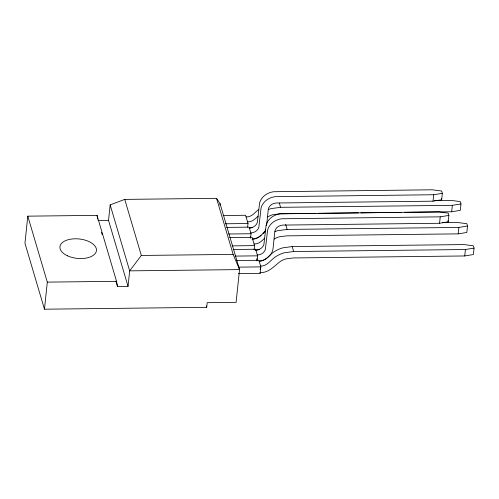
<?xml version="1.0" encoding="UTF-8"?>
<svg xmlns="http://www.w3.org/2000/svg" width="499" height="499" viewBox="0 0 499 499"><rect width="100%" height="100%" fill="white"/><g stroke="black" fill="none" stroke-linecap="round" stroke-linejoin="round"><path stroke-width="0.75" d="M117.508 286.463L116.541 281.317L97.031 215.362L27.794 216.161L24.95 243.244L44.461 309.205L206.711 307.322L207.204 302.681L236.102 302.344L239.545 269.591L220.034 203.629L216.56 198.328L124.75 199.394L110.16 204.902L108.532 220.377L128.043 286.339L117.508 286.463L115.974 281.274M44.461 309.205L47.305 282.122L27.794 216.161M128.043 286.339L129.665 270.863L110.16 204.902M219.872 205.151L220.034 203.629M247.635 227.095L248.015 223.515L245.577 215.269L223.047 215.531M250.267 237.929L250.417 236.495M250.585 238.035L251.034 233.738L249.088 227.145L226.558 227.407M254.097 249.912L254.546 245.614L252.107 237.368L229.584 237.63M256.723 260.74L256.954 258.594M257.047 260.852L257.571 255.837L255.619 249.238L233.095 249.5M260.222 269.641L260.597 266.061C267.664 266.379 271.1 258.881 276.77 256.049A24.42 20.203 -16.5 0 1 284.268 252.781L293.655 251.515L465.411 249.525L474.05 248.103L473.37 245.795L463.945 244.579L292.189 246.568L282.802 247.835A24.42 20.203 -16.5 0 0 275.311 251.097C269.635 253.935 266.198 261.432 259.131 261.114M238.41 273.583L260.16 273.333L260.84 266.884L258.887 260.285L236.358 260.547M266.603 225.529L268.281 209.524A7.653 6.331 -16.5 0 1 276.49 202.993L433.02 201.184L441.665 199.756L442.339 193.319L441.659 191.011L432.234 189.795L273.726 191.728A15.307 12.662 -16.5 0 0 259.599 202.981L257.378 222.273A7.653 6.331 -16.5 0 1 249.332 227.968M433.02 201.184L433.7 194.741L442.339 193.319M268.188 257.147A15.307 12.662 -16.5 0 0 273.059 248.39L274.818 231.623A7.653 6.331 -16.5 0 1 283.02 225.086L439.557 223.278L440.237 216.84L448.875 215.412L448.189 213.104L438.771 211.894L280.263 213.828A15.307 12.662 -16.5 0 0 266.135 225.08L263.915 244.373A7.653 6.331 -16.5 0 1 255.862 250.061M439.557 223.278L448.196 221.855L448.875 215.412M404.302 212.318L451.664 211.769L452.337 205.332L460.976 203.91L460.296 201.602L450.878 200.386L434.554 200.573M460.976 203.91L460.303 210.347L451.664 211.769M274.201 239.058A16.879 13.966 -16.5 0 1 279.39 236.8L286.613 235.859L458.194 233.869L458.874 227.432L467.513 226.003L466.833 223.695L457.408 222.479L442.644 222.654M467.513 226.003L466.839 232.447L458.194 233.869M260.16 273.333L259.917 272.51C268.78 273.234 274.3 265.742 280.737 261.158A16.879 13.966 -16.5 0 1 285.927 258.9L293.144 257.952L464.731 255.962L465.411 249.525M474.05 248.103L473.37 254.54L464.731 255.962M233.145 254.396L141.329 255.457L129.665 270.863L239.545 269.591L233.145 254.396L216.56 198.328M258.126 216.136C255.201 218.93 251.945 222.23 247.523 221.868M264.663 238.235C261.738 241.023 258.482 244.323 254.06 243.961M258.576 209.53C254.821 212.53 251.465 217.339 246.063 216.922M265.112 231.63C261.357 234.63 258.002 239.433 252.6 239.015M252.488 227.544L249.169 228.186M259.648 249.475L255.706 250.28M452.337 205.332L280.581 207.322L271.194 208.594A24.42 20.203 -16.5 0 0 268.437 209.505M458.874 227.432L287.118 229.421L277.731 230.688A24.42 20.203 -16.5 0 0 274.974 231.598M433.7 194.741L275.186 196.675A15.307 12.662 -16.5 0 0 261.064 207.927L258.844 227.22A7.653 6.331 -16.5 0 1 250.791 232.914M315.792 213.347L280.076 213.759L272.853 214.707A16.879 13.966 -16.5 0 0 267.664 216.965M318.119 213.323L358.494 212.855M360.821 212.823L401.196 212.356M97.997 220.502L108.532 220.377M440.237 216.84L281.723 218.774A15.307 12.662 -16.5 0 0 267.601 230.027L265.381 249.319A7.653 6.331 -16.5 0 1 257.328 255.014M225.486 223.777L248.015 223.515M228.511 234L251.034 233.738M232.023 245.87L254.546 245.614M235.041 256.099L257.571 255.837M238.31 267.146L260.84 266.884M47.305 282.122L116.541 281.317M441.322 198.602L441.665 199.756M447.859 220.701L448.196 221.855M279.328 203.081L280.581 207.322M285.653 224.475L287.118 229.421M292.189 246.568L293.655 251.515M206.274 305.843L206.711 307.322M124.75 199.394L141.329 255.457M101.503 232.359L102.164 234.58M97.031 215.362L97.723 219.03M265.655 229.634A15.307 12.662 -16.5 0 1 263.023 233.719M261.158 235.459A15.307 12.662 -16.5 0 1 252.089 239.227M267.177 257.952A15.307 12.662 -16.5 0 1 259.287 261.233M67.49 255.812A18.369 9.762 6 0 0 96.394 251.028A18.369 9.762 6 0 0 70.69 239.171A18.369 9.762 6 0 0 67.49 255.812"/></g></svg>
